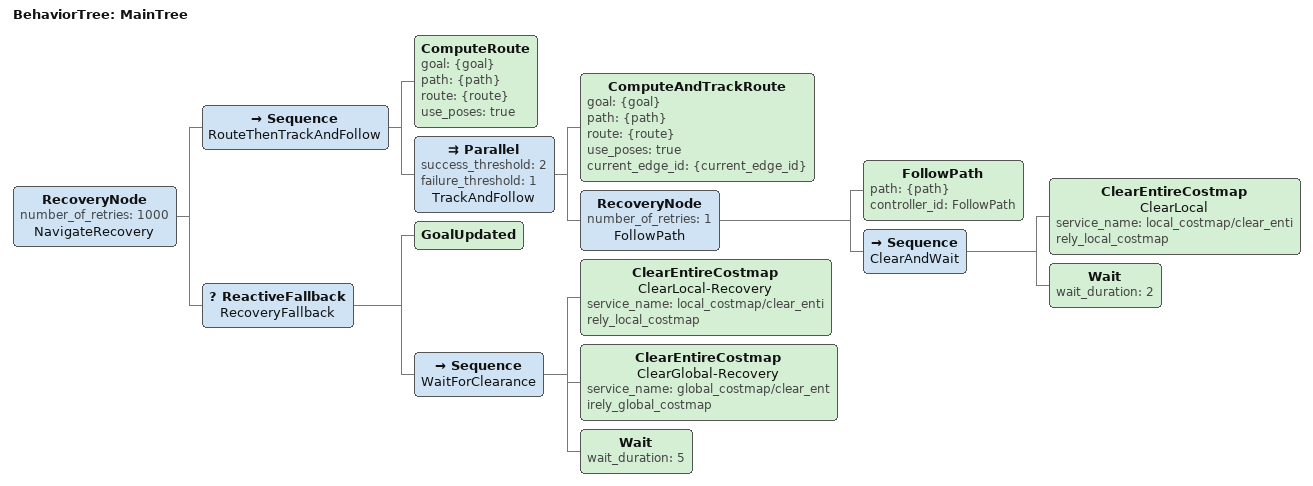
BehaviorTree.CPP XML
<root main_tree_to_execute="MainTree">
  <BehaviorTree ID="MainTree">
    <RecoveryNode number_of_retries="1000" name="NavigateRecovery">
      <Sequence name="RouteThenTrackAndFollow">
        <!-- FollowPath bos path ile baslamasin; zamanlamaya dayali Wait kullanma. -->
        <ComputeRoute
            goal="{goal}"
            path="{path}"
            route="{route}"
            use_poses="true"/>
        <Parallel success_threshold="2" failure_threshold="1" name="TrackAndFollow">
          <ComputeAndTrackRoute
              goal="{goal}"
              path="{path}"
              route="{route}"
              use_poses="true"
              current_edge_id="{current_edge_id}"/>
          <RecoveryNode number_of_retries="1" name="FollowPath">
            <FollowPath path="{path}" controller_id="FollowPath"/>
            <Sequence name="ClearAndWait">
              <ClearEntireCostmap name="ClearLocal" service_name="local_costmap/clear_entirely_local_costmap"/>
              <Wait wait_duration="2"/>
            </Sequence>
          </RecoveryNode>
        </Parallel>
      </Sequence>
      <ReactiveFallback name="RecoveryFallback">
        <GoalUpdated/>
        <Sequence name="WaitForClearance">
          <ClearEntireCostmap name="ClearLocal-Recovery" service_name="local_costmap/clear_entirely_local_costmap"/>
          <ClearEntireCostmap name="ClearGlobal-Recovery" service_name="global_costmap/clear_entirely_global_costmap"/>
          <Wait wait_duration="5"/>
        </Sequence>
      </ReactiveFallback>
    </RecoveryNode>
  </BehaviorTree>
</root>
